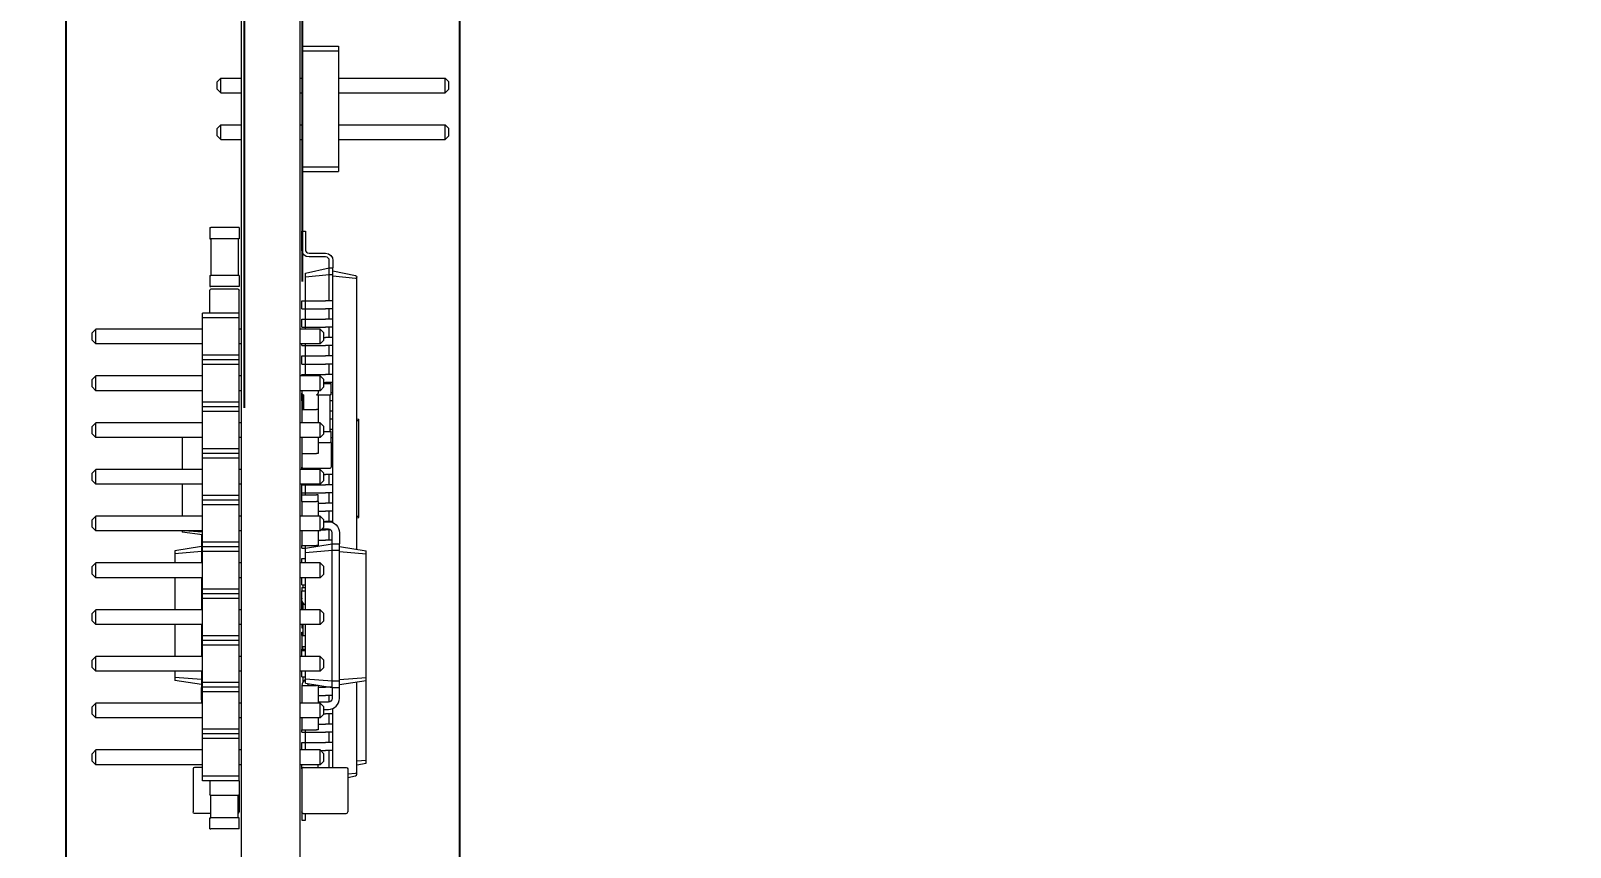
# Model space of a CAD drawing. Header units: millimetres. Extents: x 0 to 420, y 0 to 297.
# Drawn here: x 194.86 to 236.7, y 210.86 to 233.04 of the extents above; entities that cross this region are included whole.
import ezdxf

# ---------------------------------------------------------------- set-up
doc = ezdxf.new("R2010")
doc.units = ezdxf.units.MM
doc.header["$PDSIZE"] = -1
doc.styles.add('СПДС', font='isocpeur.ttf', dxfattribs={"width": 0.9})
doc.dimstyles.new('ISO-25', dxfattribs={"dimtxt": 2.5, "dimasz": 2.5, "dimexe": 1.25, "dimexo": 0.625, "dimtad": 1, "dimtxsty": 'Standard', "dimcen": 2.5, "dimadec": 0, "dimazin": 0, "dimtfac": 1, "dimtmove": 0, "dimatfit": 3, "dimfxl": 1, "dimarcsym": 0})

# ---------------------------------------------------------------- blocks, each defined once
blk = doc.blocks.new('*D33')
at = {"color": 0, "lineweight": -2, "transparency": 16777216}
for p, q in [((202.246, 226.228), (202.246, 266.704)), ((206.521, 202.135), (206.521, 266.704)), ((199.746, 265.704), (197.246, 265.704)), ((202.246, 265.704), (206.521, 265.704)), ((209.021, 265.704), (236.701, 265.704))]:
    blk.add_line(p, q, dxfattribs=at)
at = {"color": 0, "transparency": 16777216}
for points in [[(199.746, 266.121), (199.746, 265.288), (202.246, 265.704)], [(209.021, 266.121), (209.021, 265.288), (206.521, 265.704)]]:
    blk.add_solid(points, dxfattribs=at)
at = {"layer": 'Defpoints', "color": 0, "transparency": 16777216}
for p in [(202.246, 265.704), (202.246, 226.218), (206.521, 202.125)]:
    blk.add_point(p, dxfattribs=at)
at = {"color": 0, "transparency": 16777216, "insert": (226.377, 270.804), "char_height": 3.5, "attachment_point": 5, "style": 'СПДС'}
blk.add_mtext('4,28max', dxfattribs=at)
blk = doc.blocks.new('*D34')
at = {"color": 0, "lineweight": -2, "transparency": 16777216}
for p, q in [((195.821, 201.587), (195.821, 262.811)), ((200.666, 222.799), (200.666, 262.811)), ((193.321, 261.811), (165.293, 261.811)), ((200.666, 261.811), (195.821, 261.811)), ((203.166, 261.811), (205.666, 261.811))]:
    blk.add_line(p, q, dxfattribs=at)
at = {"color": 0, "transparency": 16777216}
for points in [[(193.321, 262.228), (193.321, 261.394), (195.821, 261.811)], [(203.166, 262.228), (203.166, 261.394), (200.666, 261.811)]]:
    blk.add_solid(points, dxfattribs=at)
at = {"layer": 'Defpoints', "color": 0, "transparency": 16777216}
for p in [(200.666, 261.811), (200.666, 222.789), (195.821, 201.577)]:
    blk.add_point(p, dxfattribs=at)
at = {"color": 0, "transparency": 16777216, "insert": (175.774, 266.911), "char_height": 3.5, "attachment_point": 5, "style": 'СПДС'}
blk.add_mtext('4,84max', dxfattribs=at)
blk = doc.blocks.new('A$Cca01fdc4')
at = {"color": 0, "linetype": 'Continuous', "lineweight": 0, "extrusion": (0, 1, 0)}
for p, q in [((59.4, 5.55), (59.5, 5.65)), ((59.4, 2.65), (59.4, 5.55)), ((59.8, 5.55), (59.4, 5.55)), ((59.7, 5.65), (59.5, 5.65)), ((59.8, 5.55), (59.7, 5.65)), ((59.8, 2.65), (59.8, 5.55)), ((60.67, 5.55), (60.77, 5.65)), ((60.67, 2.65), (60.67, 5.55)), ((61.07, 5.55), (60.67, 5.55)), ((60.97, 5.65), (60.77, 5.65)), ((61.07, 5.55), (60.97, 5.65)), ((61.07, 2.65), (61.07, 5.55)), ((72.125, 2.675), (72.24, 3.4)), ((72.32, 3.4), (72.24, 3.4)), ((72.263, 2.675), (72.32, 3.4)), ((75.68, 3.4), (72.32, 3.4)), ((75.76, 3.4), (75.68, 3.4)), ((75.737, 2.675), (75.68, 3.4)), ((75.875, 2.675), (75.76, 3.4)), ((77.93, 3.4), (75.76, 3.4)), ((77.95, 3.15), (77.93, 3.4)), ((78.01, 3.4), (77.93, 3.4)), ((78.05, 3.15), (78.01, 3.4)), ((64.633, 2.5), (64.763, 3.111)), ((64.771, 2.5), (64.836, 3.111)), ((64.856, 3.15), (64.812, 3.15)), ((72.2, 3.15), (64.856, 3.15)), ((68.659, 3.15), (68.666, 3.2)), ((68.703, 3.2), (68.666, 3.2)), ((68.7, 3.15), (68.703, 3.2)), ((71.297, 3.2), (68.703, 3.2)), ((71.334, 3.2), (71.297, 3.2)), ((71.3, 3.15), (71.297, 3.2)), ((71.341, 3.15), (71.334, 3.2)), ((78.261, 3.15), (75.8, 3.15)), ((78.305, 3.15), (78.261, 3.15)), ((78.303, 2.9), (78.281, 3.111)), ((78.398, 2.9), (78.353, 3.111)), ((58.535, 2.65), (58.662, 2.65)), ((58.535, 1.65), (58.535, 2.65)), ((58.662, 1.65), (58.662, 2.65)), ((58.662, 2.65), (61.808, 2.65)), ((61.808, 1.65), (61.808, 2.65)), ((61.808, 2.65), (61.935, 2.65)), ((61.935, 1.65), (61.935, 2.65)), ((71.75, 2.675), (72.05, 2.675)), ((72.225, 2.675), (72.05, 2.675)), ((72.05, 2.475), (72.05, 2.675)), ((75.775, 2.675), (72.225, 2.675)), ((72.225, 2.475), (72.225, 2.675)), ((75.95, 2.675), (75.775, 2.675)), ((75.775, 2.475), (75.775, 2.675)), ((75.95, 2.475), (75.95, 2.675)), ((76.25, 2.675), (75.95, 2.675)), ((78.125, 1.69), (78.125, 2.86)), ((78.165, 2.9), (79.335, 2.9)), ((79.375, 1.69), (79.375, 2.86)), ((64.158, 1.85), (64.158, 2.3)), ((64.258, 2.3), (64.258, 1.85)), ((64.358, 2.5), (64.558, 2.5)), ((64.558, 2.4), (64.358, 2.4)), ((64.733, 2.5), (64.558, 2.5)), ((64.558, 2.4), (64.558, 2.5)), ((64.733, 2.4), (64.558, 2.4)), ((64.696, 1.75), (64.558, 2.4)), ((65.448, 2.5), (64.733, 2.5)), ((64.733, 2.4), (64.733, 2.5)), ((65.448, 2.4), (64.733, 2.4)), ((64.802, 1.75), (64.733, 2.4)), ((65.448, 2.5), (65.448, 2.3)), ((65.668, 2.5), (65.448, 2.5)), ((65.448, 1.85), (65.448, 2.3)), ((65.948, 2.5), (65.668, 2.5)), ((65.668, 2.5), (65.668, 2.3)), ((65.948, 2.4), (65.668, 2.4)), ((65.668, 1.85), (65.668, 2.3)), ((65.948, 2.5), (65.948, 2.3)), ((66.168, 2.5), (65.948, 2.5)), ((65.948, 1.85), (65.948, 2.3)), ((66.448, 2.5), (66.168, 2.5)), ((66.168, 2.5), (66.168, 2.3)), ((66.448, 2.4), (66.168, 2.4)), ((66.168, 1.85), (66.168, 2.3)), ((66.221, 2.15), (66.321, 2.25)), ((66.621, 2.15), (66.221, 2.15)), ((66.221, 2.15), (66.221, 1.6)), ((66.521, 2.25), (66.321, 2.25)), ((66.448, 2.5), (66.448, 2.3)), ((66.668, 2.5), (66.448, 2.5)), ((66.448, 2.25), (66.448, 2.3)), ((66.621, 2.15), (66.521, 2.25)), ((66.621, 2.15), (66.621, 1.6)), ((66.948, 2.5), (66.668, 2.5)), ((66.668, 2.5), (66.668, 2.3)), ((66.948, 2.4), (66.668, 2.4)), ((66.668, 1.85), (66.668, 2.3)), ((66.948, 2.5), (66.948, 2.3)), ((67.168, 2.5), (66.948, 2.5)), ((66.948, 1.85), (66.948, 2.3)), ((67.448, 2.5), (67.168, 2.5)), ((67.168, 2.5), (67.168, 2.3)), ((67.448, 2.4), (67.168, 2.4)), ((67.168, 1.85), (67.168, 2.3)), ((67.448, 2.5), (67.448, 2.3)), ((67.668, 2.5), (67.448, 2.5)), ((67.448, 1.85), (67.448, 2.3)), ((67.491, 2.15), (67.591, 2.25)), ((67.891, 2.15), (67.491, 2.15)), ((67.491, 2.15), (67.491, 1.6)), ((67.791, 2.25), (67.591, 2.25)), ((67.948, 2.5), (67.668, 2.5)), ((67.668, 2.5), (67.668, 2.3)), ((67.7, 2.4), (67.668, 2.4)), ((67.668, 2.25), (67.668, 2.3)), ((68, 2.45), (67.7, 2.45)), ((67.7, 2.45), (67.7, 2.42)), ((67.7, 2.25), (67.7, 2.42)), ((67.891, 2.15), (67.791, 2.25)), ((67.891, 2.15), (67.891, 1.6)), ((67.891, 2.1), (67.955, 2.1)), ((67.948, 2.5), (67.948, 2.45)), ((68.168, 2.5), (67.948, 2.5)), ((68, 2.45), (68, 2.42)), ((69, 2.42), (68, 2.42)), ((68, 2.1), (68, 2.42)), ((68, 2.1), (68.4, 2.1)), ((68, 2.055), (68, 2.1)), ((68.448, 2.5), (68.168, 2.5)), ((68.168, 2.5), (68.168, 2.42)), ((68.4, 2.1), (68.4, 2.055)), ((68.4, 2.1), (68.761, 2.1)), ((68.448, 2.5), (68.448, 2.42)), ((68.668, 2.5), (68.448, 2.5)), ((68.948, 2.5), (68.668, 2.5)), ((68.668, 2.5), (68.668, 2.42)), ((68.761, 2.15), (68.861, 2.25)), ((69.161, 2.15), (68.761, 2.15)), ((68.761, 2.15), (68.761, 1.6)), ((69.061, 2.25), (68.861, 2.25)), ((68.948, 2.5), (68.948, 2.42)), ((69.168, 2.5), (68.948, 2.5)), ((69.3, 2.45), (69, 2.45)), ((69, 2.45), (69, 2.42)), ((69, 2.25), (69, 2.42)), ((69.161, 2.15), (69.061, 2.25)), ((69.161, 2.15), (69.161, 1.6)), ((69.161, 2.1), (69.6, 2.1)), ((69.448, 2.5), (69.168, 2.5)), ((69.168, 2.5), (69.168, 2.45)), ((69.3, 2.45), (69.3, 2.42)), ((69.3, 2.45), (69.966, 2.45)), ((69.3, 2.1), (69.3, 2.42)), ((69.448, 2.5), (69.448, 2.45)), ((69.668, 2.5), (69.448, 2.5)), ((69.6, 2.1), (69.6, 2.055)), ((69.948, 2.5), (69.668, 2.5)), ((69.668, 2.5), (69.668, 2.45)), ((69.948, 2.5), (69.948, 2.45)), ((70.168, 2.5), (69.948, 2.5)), ((69.996, 1.68), (69.996, 2.42)), ((70.031, 2.15), (70.131, 2.25)), ((70.431, 2.15), (70.031, 2.15)), ((70.031, 2.15), (70.031, 1.6)), ((70.331, 2.25), (70.131, 2.25)), ((70.448, 2.5), (70.168, 2.5)), ((70.168, 2.5), (70.168, 2.3)), ((70.448, 2.4), (70.168, 2.4)), ((70.168, 2.25), (70.168, 2.3)), ((70.431, 2.15), (70.331, 2.25)), ((70.431, 2.15), (70.431, 1.6)), ((70.448, 2.5), (70.448, 2.3)), ((70.668, 2.5), (70.448, 2.5)), ((70.448, 1.85), (70.448, 2.3)), ((70.948, 2.5), (70.668, 2.5)), ((70.668, 2.5), (70.668, 2.3)), ((70.948, 2.4), (70.668, 2.4)), ((70.668, 1.85), (70.668, 2.3)), ((70.9, 2.1), (70.72, 2.1)), ((70.72, 2.1), (70.72, 2.055)), ((70.9, 2.1), (70.9, 2.055)), ((70.9, 2.1), (71.301, 2.1)), ((70.948, 2.5), (70.948, 2.3)), ((71.168, 2.5), (70.948, 2.5)), ((70.948, 2.1), (70.948, 2.3)), ((71.448, 2.5), (71.168, 2.5)), ((71.168, 2.5), (71.168, 2.3)), ((71.448, 2.4), (71.168, 2.4)), ((71.168, 2.1), (71.168, 2.3)), ((71.301, 2.15), (71.401, 2.25)), ((71.701, 2.15), (71.301, 2.15)), ((71.301, 2.15), (71.301, 1.6)), ((71.601, 2.25), (71.401, 2.25)), ((71.448, 2.5), (71.448, 2.3)), ((71.477, 2.5), (71.448, 2.5)), ((71.448, 2.25), (71.448, 2.3)), ((71.45, 2.25), (71.45, 2.375)), ((71.701, 2.15), (71.601, 2.25)), ((71.65, 2.375), (71.65, 2.201)), ((71.668, 2.433), (71.668, 2.3)), ((71.948, 2.4), (71.668, 2.4)), ((71.668, 2.183), (71.668, 2.3)), ((71.701, 2.15), (71.701, 1.6)), ((71.701, 2.1), (72.1, 2.1)), ((72.05, 2.475), (71.75, 2.475)), ((71.948, 2.475), (71.948, 2.3)), ((71.948, 2.1), (71.948, 2.3)), ((72.225, 2.475), (72.05, 2.475)), ((72.165, 1.75), (72.05, 2.475)), ((72.1, 2.1), (72.1, 2.055)), ((75.775, 2.475), (72.225, 2.475)), ((72.282, 1.75), (72.225, 2.475)), ((72.571, 2.15), (72.671, 2.25)), ((72.971, 2.15), (72.571, 2.15)), ((72.571, 2.15), (72.571, 1.6)), ((72.871, 2.25), (72.671, 2.25)), ((72.971, 2.15), (72.871, 2.25)), ((72.971, 2.15), (72.971, 1.6)), ((73.841, 2.15), (73.941, 2.25)), ((74.241, 2.15), (73.841, 2.15)), ((73.841, 2.15), (73.841, 1.6)), ((74.141, 2.25), (73.941, 2.25)), ((74.241, 2.15), (74.141, 2.25)), ((74.241, 2.15), (74.241, 1.6)), ((75.111, 2.15), (75.211, 2.25)), ((75.111, 2.15), (75.111, 1.6)), ((75.511, 2.15), (75.111, 2.15)), ((75.411, 2.25), (75.211, 2.25)), ((75.511, 2.15), (75.411, 2.25)), ((75.511, 2.15), (75.511, 1.6)), ((75.718, 1.75), (75.775, 2.475)), ((75.95, 2.475), (75.775, 2.475)), ((75.835, 1.75), (75.95, 2.475)), ((75.9, 2.1), (75.9, 2.055)), ((75.9, 2.1), (76.381, 2.1)), ((75.948, 2.4), (75.938, 2.4)), ((75.948, 2.464), (75.948, 2.3)), ((75.948, 2.1), (75.948, 2.3)), ((75.95, 2.475), (76.25, 2.475)), ((76.168, 2.475), (76.168, 2.3)), ((76.347, 2.4), (76.168, 2.4)), ((76.168, 2.1), (76.168, 2.3)), ((76.35, 2.375), (76.35, 2.1)), ((76.381, 2.15), (76.481, 2.25)), ((76.781, 2.15), (76.381, 2.15)), ((76.381, 2.15), (76.381, 1.6)), ((76.681, 2.25), (76.481, 2.25)), ((76.668, 2.5), (76.523, 2.5)), ((76.55, 2.25), (76.55, 2.375)), ((76.948, 2.5), (76.668, 2.5)), ((76.668, 2.5), (76.668, 2.3)), ((76.948, 2.4), (76.668, 2.4)), ((76.668, 2.25), (76.668, 2.3)), ((76.781, 2.15), (76.681, 2.25)), ((76.781, 2.15), (76.781, 1.6)), ((76.781, 2.1), (77.1, 2.1)), ((76.948, 2.5), (76.948, 2.3)), ((77.168, 2.5), (76.948, 2.5)), ((76.948, 2.1), (76.948, 2.3)), ((77.1, 2.1), (77.1, 2.055)), ((77.448, 2.5), (77.168, 2.5)), ((77.168, 2.5), (77.168, 2.3)), ((77.448, 2.4), (77.168, 2.4)), ((77.168, 1.85), (77.168, 2.3)), ((77.448, 2.5), (77.448, 2.3)), ((77.668, 2.5), (77.448, 2.5)), ((77.448, 1.85), (77.448, 2.3)), ((77.651, 2.15), (77.751, 2.25)), ((78.051, 2.15), (77.651, 2.15)), ((77.651, 2.15), (77.651, 1.6)), ((78.125, 2.5), (77.668, 2.5)), ((77.668, 2.5), (77.668, 2.3)), ((78.125, 2.4), (77.668, 2.4)), ((77.668, 2.167), (77.668, 2.3)), ((77.951, 2.25), (77.751, 2.25)), ((78.051, 2.15), (77.951, 2.25)), ((78.051, 2.15), (78.051, 1.6)), ((78.125, 2.1), (78.051, 2.1)), ((63.558, 1.75), (64.058, 1.75)), ((63.558, 1.65), (63.558, 1.75)), ((64.802, 1.75), (64.696, 1.75)), ((65.448, 1.75), (64.802, 1.75)), ((65.448, 1.75), (65.448, 1.85)), ((65.448, 1.65), (65.448, 1.75)), ((65.668, 1.75), (65.448, 1.75)), ((65.668, 1.75), (65.668, 1.85)), ((65.948, 1.75), (65.668, 1.75)), ((65.668, 1.65), (65.668, 1.75)), ((65.948, 1.75), (65.948, 1.85)), ((65.948, 1.65), (65.948, 1.75)), ((66.168, 1.75), (65.948, 1.75)), ((66.168, 1.75), (66.168, 1.85)), ((66.221, 1.75), (66.168, 1.75)), ((66.168, 1.65), (66.168, 1.75)), ((66.668, 1.75), (66.621, 1.75)), ((66.668, 1.75), (66.668, 1.85)), ((66.948, 1.75), (66.668, 1.75)), ((66.668, 1.65), (66.668, 1.75)), ((66.948, 1.75), (66.948, 1.85)), ((66.948, 1.65), (66.948, 1.75)), ((67.168, 1.75), (66.948, 1.75)), ((67.168, 1.75), (67.168, 1.85)), ((67.448, 1.75), (67.168, 1.75)), ((67.168, 1.65), (67.168, 1.75)), ((67.448, 1.75), (67.448, 1.85)), ((67.448, 1.65), (67.448, 1.75)), ((67.491, 1.75), (67.448, 1.75)), ((68, 1.695), (68.4, 1.695)), ((68, 1.68), (68, 1.695)), ((68.4, 1.68), (68, 1.68)), ((68, 1.65), (68, 1.68)), ((68.168, 1.65), (68.168, 1.68)), ((68.4, 1.695), (68.4, 2.055)), ((68.4, 1.65), (68.4, 1.695)), ((69.6, 1.695), (69.6, 2.055)), ((69.6, 1.65), (69.6, 1.695)), ((70.031, 1.75), (69.996, 1.75)), ((70.448, 1.75), (70.431, 1.75)), ((70.448, 1.68), (70.431, 1.68)), ((70.448, 1.75), (70.448, 1.85)), ((70.448, 1.65), (70.448, 1.75)), ((70.668, 1.75), (70.448, 1.75)), ((70.668, 1.75), (70.668, 1.85)), ((70.72, 1.75), (70.668, 1.75)), ((70.668, 1.65), (70.668, 1.75)), ((70.72, 1.695), (70.72, 2.055)), ((70.72, 1.65), (70.72, 1.695)), ((70.9, 1.695), (70.9, 2.055)), ((70.9, 1.65), (70.9, 1.695)), ((72.1, 1.695), (72.1, 2.055)), ((72.165, 1.75), (72.1, 1.75)), ((72.1, 1.65), (72.1, 1.695)), ((72.282, 1.75), (72.165, 1.75)), ((72.168, 1.65), (72.168, 1.75)), ((72.571, 1.75), (72.282, 1.75)), ((72.448, 1.65), (72.448, 1.75)), ((73.841, 1.75), (72.971, 1.75)), ((73.168, 1.65), (73.168, 1.75)), ((73.168, 1.68), (73.241, 1.68)), ((73.241, 1.68), (73.241, 1.75)), ((73.241, 1.65), (73.241, 1.68)), ((73.33, 1.65), (73.33, 1.75)), ((73.649, 1.68), (73.841, 1.68)), ((73.668, 1.65), (73.668, 1.68)), ((75.111, 1.75), (74.241, 1.75)), ((74.241, 1.68), (74.541, 1.68)), ((74.333, 1.65), (74.333, 1.68)), ((74.448, 1.65), (74.448, 1.68)), ((74.541, 1.68), (74.541, 1.75)), ((74.541, 1.65), (74.541, 1.68)), ((74.841, 1.68), (74.841, 1.75)), ((74.91, 1.68), (74.841, 1.68)), ((74.841, 1.65), (74.841, 1.68)), ((74.91, 1.65), (74.91, 1.75)), ((74.948, 1.65), (74.948, 1.75)), ((75.718, 1.75), (75.511, 1.75)), ((75.668, 1.65), (75.668, 1.75)), ((75.668, 1.68), (75.811, 1.68)), ((75.835, 1.75), (75.718, 1.75)), ((75.9, 1.695), (75.9, 2.055)), ((75.9, 1.65), (75.9, 1.695)), ((77.1, 1.695), (77.1, 2.055)), ((77.168, 1.75), (77.1, 1.75)), ((77.1, 1.65), (77.1, 1.695)), ((77.168, 1.75), (77.168, 1.85)), ((77.448, 1.75), (77.168, 1.75)), ((77.168, 1.65), (77.168, 1.75)), ((77.448, 1.75), (77.448, 1.85)), ((77.448, 1.65), (77.448, 1.75)), ((77.651, 1.75), (77.448, 1.75)), ((79.558, 1.75), (79.375, 1.75)), ((79.558, 1.65), (79.558, 1.75)), ((37.574, 1.6), (71.074, 1.6)), ((58.535, 1.65), (58.662, 1.65)), ((58.662, 1.65), (61.808, 1.65)), ((59.4, 1.6), (59.4, 1.65)), ((59.8, 1.6), (59.8, 1.65)), ((60.67, 1.6), (60.67, 1.65)), ((61.07, 1.6), (61.07, 1.65)), ((61.808, 1.65), (61.935, 1.65)), ((64.058, 1.65), (63.558, 1.65)), ((65.668, 1.65), (65.448, 1.65)), ((66.168, 1.65), (65.948, 1.65)), ((66.668, 1.65), (66.621, 1.65)), ((67.168, 1.65), (66.948, 1.65)), ((67.491, 1.65), (67.448, 1.65)), ((67.891, 1.65), (67.955, 1.65)), ((68, 1.65), (67.955, 1.65)), ((68.168, 1.65), (68, 1.65)), ((68.168, 1.65), (68.4, 1.65)), ((68.4, 1.65), (68.761, 1.65)), ((69.161, 1.65), (69.6, 1.65)), ((69.6, 1.65), (69.966, 1.65)), ((70.031, 1.65), (69.966, 1.65)), ((70.668, 1.65), (70.448, 1.65)), ((70.72, 1.65), (70.668, 1.65)), ((70.9, 1.65), (70.72, 1.65)), ((70.9, 1.65), (71.301, 1.65)), ((71.074, 1.6), (96.678, 1.6)), ((71.701, 1.65), (72.1, 1.65)), ((72.168, 1.65), (72.1, 1.65)), ((72.571, 1.65), (72.448, 1.65)), ((73.168, 1.65), (72.971, 1.65)), ((73.241, 1.65), (73.33, 1.65)), ((73.53, 1.65), (73.33, 1.65)), ((73.53, 1.65), (73.541, 1.65)), ((73.668, 1.65), (73.541, 1.65)), ((73.541, 1.65), (73.541, 1.65)), ((73.841, 1.65), (73.668, 1.65)), ((74.241, 1.65), (74.333, 1.65)), ((74.541, 1.65), (74.448, 1.65)), ((74.541, 1.65), (74.841, 1.65)), ((74.841, 1.65), (74.91, 1.65)), ((74.948, 1.65), (74.91, 1.65)), ((75.111, 1.65), (74.948, 1.65)), ((75.668, 1.65), (75.511, 1.65)), ((75.9, 1.65), (76.381, 1.65)), ((76.781, 1.65), (77.1, 1.65)), ((77.168, 1.65), (77.1, 1.65)), ((77.651, 1.65), (77.448, 1.65)), ((78.165, 1.65), (78.051, 1.65)), ((78.165, 1.65), (79.335, 1.65)), ((79.335, 1.65), (79.558, 1.65)), ((37.574, 0), (71.074, 0)), ((59.4, -0.55), (59.4, 0)), ((59.8, -0.55), (59.8, 0)), ((60.67, -0.55), (60.67, 0)), ((61.07, -0.55), (61.07, 0)), ((71.074, 0), (96.678, 0)), ((75.511, 0), (75.511, -0.05)), ((63.462, -0.05), (63.462, -0.08)), ((63.462, -0.05), (63.762, -0.05)), ((63.462, -0.08), (63.462, -0.82)), ((63.762, -0.05), (63.762, -0.08)), ((63.762, -0.08), (63.762, -0.82)), ((63.762, -0.08), (64.762, -0.08)), ((64.762, -0.05), (64.762, -0.08)), ((64.762, -0.05), (65.062, -0.05)), ((64.762, -0.08), (64.762, -0.82)), ((65.062, -0.05), (65.062, -0.08)), ((65.062, -0.08), (65.062, -0.82)), ((65.132, -0.08), (65.132, -0.82)), ((65.786, -0.05), (65.162, -0.05)), ((65.786, -0.05), (65.786, -1.05)), ((65.913, -0.05), (65.786, -0.05)), ((66.929, -0.05), (65.913, -0.05)), ((65.913, -0.05), (65.913, -1.05)), ((66.221, 0), (66.221, -0.05)), ((66.621, 0), (66.621, -0.05)), ((67.056, -0.05), (66.929, -0.05)), ((66.929, -0.05), (66.929, -1.05)), ((67.183, -0.05), (67.056, -0.05)), ((67.056, -0.05), (67.056, -1.05)), ((68.199, -0.05), (67.183, -0.05)), ((67.183, -0.05), (67.183, -1.05)), ((67.491, 0), (67.491, -0.05)), ((67.891, 0), (67.891, -0.05)), ((68.326, -0.05), (68.199, -0.05)), ((68.199, -0.05), (68.199, -1.05)), ((68.453, -0.05), (68.326, -0.05)), ((68.326, -0.05), (68.326, -1.05)), ((69.469, -0.05), (68.453, -0.05)), ((68.453, -0.05), (68.453, -1.05)), ((68.761, 0), (68.761, -0.05)), ((69.161, 0), (69.161, -0.05)), ((69.596, -0.05), (69.469, -0.05)), ((69.469, -0.05), (69.469, -1.05)), ((69.723, -0.05), (69.596, -0.05)), ((69.596, -0.05), (69.596, -1.05)), ((70.739, -0.05), (69.723, -0.05)), ((69.723, -0.05), (69.723, -1.05)), ((70.031, 0), (70.031, -0.05)), ((70.431, 0), (70.431, -0.05)), ((70.866, -0.05), (70.739, -0.05)), ((70.739, -0.05), (70.739, -1.05)), ((70.993, -0.05), (70.866, -0.05)), ((70.866, -0.05), (70.866, -1.05)), ((72.009, -0.05), (70.993, -0.05)), ((70.993, -0.05), (70.993, -1.05)), ((71.301, 0), (71.301, -0.05)), ((71.701, 0), (71.701, -0.05)), ((72.136, -0.05), (72.009, -0.05)), ((72.009, -0.05), (72.009, -1.05)), ((72.263, -0.05), (72.136, -0.05)), ((72.136, -0.05), (72.136, -1.05)), ((73.279, -0.05), (72.263, -0.05)), ((72.263, -0.05), (72.263, -1.05)), ((72.571, 0), (72.571, -0.05)), ((72.971, 0), (72.971, -0.05)), ((73.406, -0.05), (73.279, -0.05)), ((73.279, -0.05), (73.279, -1.05)), ((73.533, -0.05), (73.406, -0.05)), ((73.406, -0.05), (73.406, -1.05)), ((74.549, -0.05), (73.533, -0.05)), ((73.533, -0.05), (73.533, -1.05)), ((73.841, 0), (73.841, -0.05)), ((74.241, 0), (74.241, -0.05)), ((74.676, -0.05), (74.549, -0.05)), ((74.549, -0.05), (74.549, -1.05)), ((74.803, -0.05), (74.676, -0.05)), ((74.676, -0.05), (74.676, -1.05)), ((75.819, -0.05), (74.803, -0.05)), ((74.803, -0.05), (74.803, -1.05)), ((75.111, 0), (75.111, -0.05)), ((75.946, -0.05), (75.819, -0.05)), ((75.819, -0.05), (75.819, -1.05)), ((76.073, -0.05), (75.946, -0.05)), ((75.946, -0.05), (75.946, -1.05)), ((77.089, -0.05), (76.073, -0.05)), ((76.073, -0.05), (76.073, -1.05)), ((76.381, 0), (76.381, -0.05)), ((76.781, 0), (76.781, -0.05)), ((77.216, -0.05), (77.089, -0.05)), ((77.089, -0.05), (77.089, -1.05)), ((77.343, -0.05), (77.216, -0.05)), ((77.216, -0.05), (77.216, -1.05)), ((78.359, -0.05), (77.343, -0.05)), ((77.343, -0.05), (77.343, -1.05)), ((77.651, 0), (77.651, -0.05)), ((78.051, 0), (78.051, -0.05)), ((78.486, -0.05), (78.359, -0.05)), ((78.359, -0.05), (78.359, -1.05)), ((78.486, -0.05), (78.856, -0.05)), ((78.486, -0.05), (78.486, -1.05)), ((78.856, -0.05), (79.335, -0.05)), ((78.886, -0.08), (78.886, -0.82)), ((79.494, -0.08), (78.886, -0.08)), ((79.794, -0.05), (79.494, -0.05)), ((79.494, -0.05), (79.494, -0.08)), ((79.494, -0.08), (79.494, -0.82)), ((79.794, -0.05), (79.794, -0.08)), ((79.794, -0.08), (79.794, -0.82)), ((59.8, -0.55), (59.4, -0.55)), ((59.4, -0.55), (59.5, -0.65)), ((59.7, -0.65), (59.5, -0.65)), ((59.8, -0.55), (59.7, -0.65)), ((61.07, -0.55), (60.67, -0.55)), ((60.67, -0.55), (60.77, -0.65)), ((60.97, -0.65), (60.77, -0.65)), ((61.07, -0.55), (60.97, -0.65)), ((63.462, -0.85), (63.462, -0.82)), ((63.762, -0.85), (63.762, -0.82)), ((63.762, -0.82), (64.762, -0.82)), ((64.762, -0.85), (64.762, -0.82)), ((65.062, -0.85), (65.062, -0.82)), ((79.494, -0.82), (78.886, -0.82)), ((79.375, -0.82), (79.375, -1.26)), ((79.494, -0.85), (79.494, -0.82)), ((79.794, -0.85), (79.794, -0.82)), ((63.462, -0.85), (63.762, -0.85)), ((64.762, -0.85), (65.062, -0.85)), ((65.786, -0.85), (65.162, -0.85)), ((65.913, -1.05), (65.786, -1.05)), ((66.929, -1.05), (65.913, -1.05)), ((66.221, -1.05), (66.221, -3.95)), ((66.621, -1.05), (66.621, -3.95)), ((67.056, -1.05), (66.929, -1.05)), ((67.183, -1.05), (67.056, -1.05)), ((68.199, -1.05), (67.183, -1.05)), ((67.491, -1.05), (67.491, -3.95)), ((67.891, -1.05), (67.891, -3.95)), ((68.326, -1.05), (68.199, -1.05)), ((68.453, -1.05), (68.326, -1.05)), ((69.469, -1.05), (68.453, -1.05)), ((68.761, -1.05), (68.761, -3.95)), ((69.161, -1.05), (69.161, -3.95)), ((69.596, -1.05), (69.469, -1.05)), ((69.723, -1.05), (69.596, -1.05)), ((70.739, -1.05), (69.723, -1.05)), ((70.031, -1.05), (70.031, -3.95)), ((70.431, -1.05), (70.431, -3.95)), ((70.866, -1.05), (70.739, -1.05)), ((70.993, -1.05), (70.866, -1.05)), ((72.009, -1.05), (70.993, -1.05)), ((71.301, -1.05), (71.301, -3.95)), ((71.735, -1.05), (71.701, -1.541)), ((71.701, -1.05), (71.701, -3.95)), ((71.811, -1.05), (71.734, -1.6)), ((71.807, -1.075), (72.05, -1.075)), ((72.136, -1.05), (72.009, -1.05)), ((72.05, -1.05), (72.05, -1.075)), ((72.05, -1.075), (72.225, -1.075)), ((72.125, -1.075), (72.24, -1.8)), ((72.263, -1.05), (72.136, -1.05)), ((72.225, -1.05), (72.225, -1.075)), ((72.225, -1.075), (72.571, -1.075)), ((73.279, -1.05), (72.263, -1.05)), ((72.263, -1.075), (72.32, -1.8)), ((72.571, -1.05), (72.571, -3.95)), ((72.971, -1.05), (72.971, -3.95)), ((72.971, -1.075), (73.841, -1.075)), ((73.406, -1.05), (73.279, -1.05)), ((73.533, -1.05), (73.406, -1.05)), ((74.549, -1.05), (73.533, -1.05)), ((73.841, -1.05), (73.841, -3.95)), ((74.241, -1.05), (74.241, -3.95)), ((74.241, -1.075), (75.111, -1.075)), ((74.676, -1.05), (74.549, -1.05)), ((74.803, -1.05), (74.676, -1.05)), ((75.819, -1.05), (74.803, -1.05)), ((75.111, -1.05), (75.111, -3.95)), ((75.511, -1.05), (75.511, -3.95)), ((75.511, -1.075), (75.775, -1.075)), ((75.737, -1.075), (75.68, -1.8)), ((75.875, -1.075), (75.76, -1.8)), ((75.775, -1.05), (75.775, -1.075)), ((75.775, -1.075), (75.95, -1.075)), ((75.946, -1.05), (75.819, -1.05)), ((76.073, -1.05), (75.946, -1.05)), ((75.95, -1.05), (75.95, -1.075)), ((76.25, -1.075), (75.95, -1.075)), ((77.089, -1.05), (76.073, -1.05)), ((76.381, -1.05), (76.381, -3.95)), ((76.781, -1.05), (76.781, -3.95)), ((77.216, -1.05), (77.089, -1.05)), ((77.343, -1.05), (77.216, -1.05)), ((78.359, -1.05), (77.343, -1.05)), ((77.651, -1.05), (77.651, -3.95)), ((78.051, -1.05), (78.051, -3.95)), ((78.125, -1.05), (78.125, -1.26)), ((78.486, -1.05), (78.359, -1.05)), ((78.486, -0.85), (78.856, -0.85)), ((79.794, -0.85), (79.494, -0.85)), ((69.161, -1.6), (70.031, -1.6)), ((70.431, -1.6), (71.301, -1.6)), ((71.701, -1.6), (71.734, -1.6)), ((78.165, -1.3), (79.335, -1.3)), ((72.24, -1.8), (72.32, -1.8)), ((72.32, -1.8), (72.571, -1.8)), ((72.971, -1.8), (73.841, -1.8)), ((74.241, -1.8), (75.111, -1.8)), ((75.511, -1.8), (75.68, -1.8)), ((75.68, -1.8), (75.76, -1.8)), ((66.621, -3.95), (66.221, -3.95)), ((66.221, -3.95), (66.321, -4.05)), ((66.521, -4.05), (66.321, -4.05)), ((66.621, -3.95), (66.521, -4.05)), ((67.891, -3.95), (67.491, -3.95)), ((67.491, -3.95), (67.591, -4.05)), ((67.791, -4.05), (67.591, -4.05)), ((67.891, -3.95), (67.791, -4.05)), ((69.161, -3.95), (68.761, -3.95)), ((68.761, -3.95), (68.861, -4.05)), ((69.061, -4.05), (68.861, -4.05)), ((69.161, -3.95), (69.061, -4.05)), ((70.431, -3.95), (70.031, -3.95)), ((70.031, -3.95), (70.131, -4.05)), ((70.331, -4.05), (70.131, -4.05)), ((70.431, -3.95), (70.331, -4.05)), ((71.701, -3.95), (71.301, -3.95)), ((71.301, -3.95), (71.401, -4.05)), ((71.601, -4.05), (71.401, -4.05)), ((71.701, -3.95), (71.601, -4.05)), ((72.971, -3.95), (72.571, -3.95)), ((72.571, -3.95), (72.671, -4.05)), ((72.871, -4.05), (72.671, -4.05)), ((72.971, -3.95), (72.871, -4.05)), ((74.241, -3.95), (73.841, -3.95)), ((73.841, -3.95), (73.941, -4.05)), ((74.141, -4.05), (73.941, -4.05)), ((74.241, -3.95), (74.141, -4.05)), ((75.511, -3.95), (75.111, -3.95)), ((75.111, -3.95), (75.211, -4.05)), ((75.411, -4.05), (75.211, -4.05)), ((75.511, -3.95), (75.411, -4.05)), ((76.781, -3.95), (76.381, -3.95)), ((76.381, -3.95), (76.481, -4.05)), ((76.681, -4.05), (76.481, -4.05)), ((76.781, -3.95), (76.681, -4.05)), ((78.051, -3.95), (77.651, -3.95)), ((77.651, -3.95), (77.751, -4.05)), ((77.951, -4.05), (77.751, -4.05)), ((78.051, -3.95), (77.951, -4.05))]:
    blk.add_line(p, q, dxfattribs=at)
at = {"color": 0, "linetype": 'Continuous', "lineweight": 0, "extrusion": (0, 0, -1)}
for centre, radius, start, end in [((-71.75, 2.375), 0.3, 360, 90), ((-78.165, 2.86), 0.04, 0, 90), ((-64.358, 2.3), 0.2, 0, 90), ((-76.25, 2.375), 0.1, 90, 180), ((-64.058, 1.85), 0.2, 180, 270), ((-67.955, 1.695), 0.045, 180, 270), ((-69.966, 1.68), 0.03, 180, 270), ((-73.53, 1.9), 0.25, 216.8699, 270), ((-75.93, 1.9), 0.1, 287.4576, 323.5845), ((-79.335, 1.69), 0.04, 180, 270), ((-65.162, -0.08), 0.03, 0, 90), ((-78.856, -0.82), 0.03, 180, 270), ((-76.25, -0.775), 0.3, 246.4435, 270), ((-79.335, -1.26), 0.04, 180, 270)]:
    blk.add_arc(centre, radius, start, end, dxfattribs=at)
at = {"color": 0, "linetype": 'Continuous', "lineweight": 0}
for centre, radius, start, end in [((76.25, 2.375), 0.3, 360, 90), ((79.335, 2.86), 0.04, 0, 90), ((64.358, 2.3), 0.1, 90, 180), ((67.955, 2.055), 0.045, 0, 90), ((69.966, 2.42), 0.03, 0, 90), ((71.75, 2.375), 0.1, 90, 180), ((64.058, 1.85), 0.1, 270, 0), ((75.93, 1.9), 0.25, 216.8699, 263.1079), ((78.165, 1.69), 0.04, 180, 270), ((78.856, -0.08), 0.03, 0, 90), ((79.335, -0.09), 0.04, 14.4775, 90), ((65.162, -0.82), 0.03, 180, 270), ((78.165, -1.26), 0.04, 180, 270)]:
    blk.add_arc(centre, radius, start, end, dxfattribs=at)
at = {"color": 0, "linetype": 'Continuous', "lineweight": 0, "extrusion": (0, 0, -1)}
for centre, major_axis, ratio, start_param, end_param in [((64.812, 3.1), (0.0278, -0.0415), 1, -3.899903, -2.55085), ((64.856, 3.1), (0, -0.05), 0.414214, -4.490646, -3.141593)]:
    blk.add_ellipse(centre, major_axis=major_axis, ratio=ratio, start_param=start_param, end_param=end_param, dxfattribs=at)
at = {"color": 0, "linetype": 'Continuous', "lineweight": 0}
for centre, major_axis, ratio, start_param, end_param in [((78.261, 3.1), (0, 0.05), 0.414214, -1.349053, 0), ((78.305, 3.1), (0.0282, 0.0413), 1, -0.749622, 0.599431)]:
    blk.add_ellipse(centre, major_axis=major_axis, ratio=ratio, start_param=start_param, end_param=end_param, dxfattribs=at)

msp = doc.modelspace()

# ---------------------------------------------------------------- block references
at = {"rotation": 270}
msp.add_blockref('A$Cca01fdc4', (200.571, 291.152), dxfattribs=at)

# ---------------------------------------------------------------- dimensions: what is measured, and where the dimension line sits
for base, p1, p2, picture, middle in [((202.2455, 265.7043), (206.5212, 202.1247), (202.2455, 226.2181), '*D33', (226.3772, 265.7043)), ((200.6655, 261.8111), (195.8212, 201.5767), (200.6655, 222.7891), '*D34', (175.7738, 261.8111))]:
    dim = msp.add_linear_dim(base=base, p1=p1, p2=p2, text='<>max', dimstyle='ISO-25', override={"dimtxt": 3.5, "dimexe": 1, "dimexo": 0.01, "dimgap": 3, "dimtih": 1, "dimtoh": 1, "dimzin": 0, "dimtxsty": 'СПДС', "dimadec": 2, "dimtdec": 3, "dimtzin": 0})
    dim.commit()
    dim.dimension.update_dxf_attribs({"geometry": picture, "text_midpoint": middle, "dimtype": 160})

doc.saveas('drawing.dxf')
